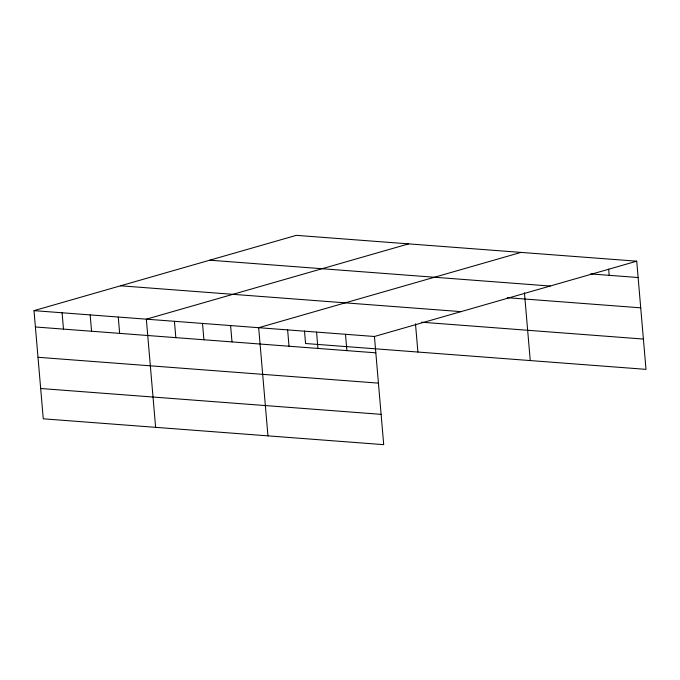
<?xml version="1.0" encoding="UTF-8"?>
<svg xmlns="http://www.w3.org/2000/svg" width="680" height="680" viewBox="0 0 680 680"><rect width="100%" height="100%" fill="white"/><g stroke="black" fill="none" stroke-linecap="round" stroke-linejoin="round"><path stroke-width="1.02" d="M636.726 261.188L374.433 336.49L383.707 444.652L43.273 418.812L34 310.641L296.293 235.348L636.726 261.188L646 369.359L305.567 343.51L304.495 330.973M408.637 243.874L146.344 319.175L155.618 427.337M520.982 252.407L258.68 327.7L267.954 435.863M590.588 273.921L638.129 277.525M209.737 260.194L550.171 286.034M507.297 297.704L640.721 307.827M120.556 285.796L460.989 311.635M421.558 322.209L643.399 339.056M34 310.641L374.433 336.49M35.402 326.978L375.836 352.826M37.995 357.289L378.428 383.129M40.672 388.51L381.106 414.35M608.668 269.203L609.195 275.332M524.442 292.774L530.255 360.57M415.488 323.825L417.911 352.045M345.491 334.288L346.894 350.625M316.557 332.095L317.959 348.432M287.623 329.894L289.025 346.23M230.597 325.567L231.999 341.904M202.512 323.433L203.915 339.771M174.429 321.3L175.831 337.646M118.26 317.041L119.654 333.378M90.168 314.908L91.57 331.245M62.084 312.774L63.486 329.111"/></g></svg>
